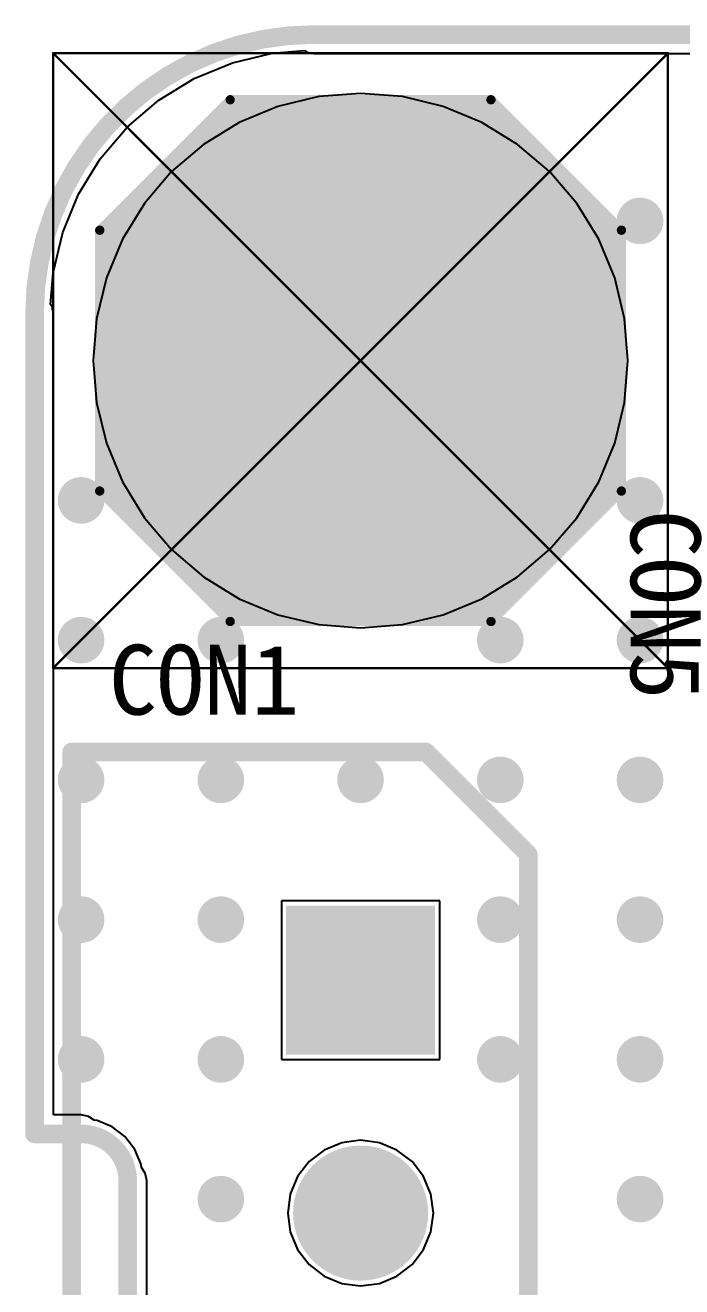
# Model space of a CAD drawing. Header units: millimetres. Extents: x 15 to 120, y 22 to 104.
# Drawn here: x 24.9 to 31.95, y 81.56 to 95.1 of the extents above; entities that cross this region are included whole.
import ezdxf

# ---------------------------------------------------------------- set-up
doc = ezdxf.new("R2010")
doc.units = ezdxf.units.MM
for name, color, linetype in [('BottomLayer', 5, 'Continuous'), ('BottomSolder', 6, 'Continuous'), ('KeepOutLayer', 6, 'Continuous'), ('Mechanical2', 216, 'Continuous'), ('Mechanical7', 56, 'Continuous'), ('Mechanical8', 56, 'Continuous'), ('MultiLayer', 9, 'Continuous'), ('TopLayer', 1, 'Continuous'), ('TopOverlay', 2, 'Continuous'), ('TopSolder', 216, 'Continuous')]:
    doc.layers.add(name, color=color, linetype=linetype)

msp = doc.modelspace()

# ---------------------------------------------------------------- linework, layer by layer
at = {"layer": 'BottomLayer'}
for p, q in [((27.124, 94.697), (27.556, 94.801)), ((27.556, 94.801), (27.897, 94.828)), ((27.897, 94.828), (27.922, 94.812)), ((27.922, 94.812), (28, 94.796)), ((28, 94.796), (37.719, 94.796)), ((26.712, 94.527), (27.124, 94.697)), ((26.333, 94.294), (26.712, 94.527)), ((25.995, 94.005), (26.333, 94.294)), ((28.051, 94.334), (27.613, 94.228)), ((28.5, 94.369), (28.051, 94.334)), ((28.949, 94.334), (28.5, 94.369)), ((29.387, 94.228), (28.949, 94.334)), ((27.613, 94.228), (27.198, 94.056)), ((29.802, 94.056), (29.387, 94.228)), ((25.706, 93.667), (25.995, 94.005)), ((27.198, 94.056), (26.814, 93.821)), ((30.186, 93.821), (29.802, 94.056)), ((26.814, 93.821), (26.471, 93.529)), ((30.529, 93.529), (30.186, 93.821)), ((25.473, 93.288), (25.706, 93.667)), ((26.471, 93.529), (26.179, 93.186)), ((30.821, 93.186), (30.529, 93.529)), ((25.303, 92.876), (25.473, 93.288)), ((26.179, 93.186), (25.944, 92.802)), ((31.056, 92.802), (30.821, 93.186)), ((25.199, 92.444), (25.303, 92.876)), ((25.944, 92.802), (25.772, 92.387)), ((31.228, 92.387), (31.056, 92.802)), ((25.172, 92.103), (25.199, 92.444)), ((25.772, 92.387), (25.666, 91.949)), ((31.334, 91.949), (31.228, 92.387)), ((25.188, 92.078), (25.172, 92.103)), ((25.204, 92), (25.188, 92.078)), ((25.204, 83.404), (25.204, 92)), ((25.666, 91.949), (25.631, 91.5)), ((31.369, 91.5), (31.334, 91.949)), ((25.631, 91.5), (25.666, 91.051)), ((31.334, 91.051), (31.369, 91.5)), ((25.666, 91.051), (25.772, 90.613)), ((31.228, 90.613), (31.334, 91.051)), ((25.772, 90.613), (25.944, 90.198)), ((31.056, 90.198), (31.228, 90.613)), ((25.944, 90.198), (26.179, 89.814)), ((30.821, 89.814), (31.056, 90.198)), ((26.179, 89.814), (26.471, 89.471)), ((30.529, 89.471), (30.821, 89.814)), ((26.471, 89.471), (26.814, 89.179)), ((30.186, 89.179), (30.529, 89.471)), ((26.814, 89.179), (27.198, 88.944)), ((29.802, 88.944), (30.186, 89.179)), ((27.198, 88.944), (27.613, 88.772)), ((29.387, 88.772), (29.802, 88.944)), ((27.613, 88.772), (28.051, 88.666)), ((28.949, 88.666), (29.387, 88.772)), ((28.051, 88.666), (28.5, 88.631)), ((28.5, 88.631), (28.949, 88.666)), ((29.35, 85.7), (27.65, 85.7)), ((27.65, 85.7), (27.65, 84)), ((29.35, 84), (29.35, 85.7)), ((27.65, 84), (29.35, 84)), ((25.5, 83.404), (25.204, 83.404)), ((25.578, 83.388), (25.5, 83.404)), ((25.639, 83.347), (25.578, 83.388)), ((25.672, 83.343), (25.639, 83.347)), ((25.833, 83.277), (25.672, 83.343)), ((25.971, 83.171), (25.833, 83.277)), ((26.077, 83.033), (25.971, 83.171)), ((26.143, 82.872), (26.077, 83.033)), ((28.109, 83.027), (27.947, 82.903)), ((28.298, 83.105), (28.109, 83.027)), ((28.5, 83.132), (28.298, 83.105)), ((28.702, 83.105), (28.5, 83.132)), ((28.891, 83.027), (28.702, 83.105)), ((29.053, 82.903), (28.891, 83.027)), ((26.147, 82.839), (26.143, 82.872)), ((27.947, 82.903), (27.823, 82.741)), ((29.177, 82.741), (29.053, 82.903)), ((26.188, 82.778), (26.147, 82.839)), ((26.204, 82.7), (26.188, 82.778)), ((27.823, 82.741), (27.745, 82.552)), ((29.255, 82.552), (29.177, 82.741)), ((26.204, 79.7), (26.204, 82.7)), ((27.745, 82.552), (27.718, 82.35)), ((29.282, 82.35), (29.255, 82.552)), ((27.718, 82.35), (27.745, 82.148)), ((29.255, 82.148), (29.282, 82.35)), ((27.745, 82.148), (27.823, 81.959)), ((29.177, 81.959), (29.255, 82.148)), ((27.823, 81.959), (27.947, 81.797)), ((29.053, 81.797), (29.177, 81.959)), ((27.947, 81.797), (28.109, 81.673)), ((28.891, 81.673), (29.053, 81.797)), ((28.109, 81.673), (28.298, 81.595)), ((28.702, 81.595), (28.891, 81.673)), ((28.298, 81.595), (28.5, 81.568)), ((28.5, 81.568), (28.702, 81.595))]:
    msp.add_line(p, q, dxfattribs=at)
for points, const_width in [([(30.8, 91.5, 1), (26.2, 91.5, 1)], 1), ([(27.5, 91.5, 1), (29.5, 91.5, 1)], 2), ([(31.375, 93, 1), (31.625, 93, 1)], 0.25), ([(25.95, 91.5, 1), (26.45, 91.5, 1)], 0.5), ([(30.55, 91.5, 1), (31.05, 91.5, 1)], 0.5), ([(25.375, 90, 1), (25.625, 90, 1)], 0.25), ([(31.375, 90, 1), (31.625, 90, 1)], 0.25), ([(25.375, 88.5, 1), (25.625, 88.5, 1)], 0.25), ([(26.875, 88.5, 1), (27.125, 88.5, 1)], 0.25), ([(29.875, 88.5, 1), (30.125, 88.5, 1)], 0.25), ([(31.375, 88.5, 1), (31.625, 88.5, 1)], 0.25), ([(25.375, 87, 1), (25.625, 87, 1)], 0.25), ([(26.875, 87, 1), (27.125, 87, 1)], 0.25), ([(28.375, 87, 1), (28.625, 87, 1)], 0.25), ([(29.875, 87, 1), (30.125, 87, 1)], 0.25), ([(31.375, 87, 1), (31.625, 87, 1)], 0.25), ([(25.375, 85.5, 1), (25.625, 85.5, 1)], 0.25), ([(26.875, 85.5, 1), (27.125, 85.5, 1)], 0.25), ([(29.875, 85.5, 1), (30.125, 85.5, 1)], 0.25), ([(31.375, 85.5, 1), (31.625, 85.5, 1)], 0.25), ([(25.375, 84, 1), (25.625, 84, 1)], 0.25), ([(26.875, 84, 1), (27.125, 84, 1)], 0.25), ([(29.875, 84, 1), (30.125, 84, 1)], 0.25), ([(31.375, 84, 1), (31.625, 84, 1)], 0.25), ([(28.163, 82.35, 1), (28.838, 82.35, 1)], 0.675), ([(26.875, 82.5, 1), (27.125, 82.5, 1)], 0.25), ([(31.375, 82.5, 1), (31.625, 82.5, 1)], 0.25)]:
    msp.add_lwpolyline(points, format="xyb", close=True, dxfattribs=dict(at, const_width=const_width))
msp.add_solid([(29.25, 84.1), (29.25, 85.6), (27.75, 84.1), (27.75, 85.6)], dxfattribs=at)
at = {"layer": 'BottomSolder'}
for points, const_width in [([(27.475, 91.5, 1), (29.525, 91.5, 1)], 2.05), ([(27.475, 91.5, 1), (29.525, 91.5, 1)], 2.05), ([(28.138, 82.35, 1), (28.863, 82.35, 1)], 0.725), ([(28.138, 82.35, 1), (28.863, 82.35, 1)], 0.725)]:
    msp.add_lwpolyline(points, format="xyb", close=True, dxfattribs=dict(at, const_width=const_width))
msp.add_solid([(29.3, 84.05), (29.3, 85.65), (27.7, 84.05), (27.7, 85.65)], dxfattribs=at)
msp.add_solid([(29.3, 84.05), (29.3, 85.65), (27.7, 84.05), (27.7, 85.65)], dxfattribs=at)
at = {"layer": 'KeepOutLayer', "const_width": 0.2}
for points in [[(25, 92, -0.414214), (28, 95)], [(25.5, 83.2, -0.414214), (26, 82.7)]]:
    msp.add_lwpolyline(points, format="xyb", dxfattribs=at)
for points in [[(28, 95), (40.2, 95)], [(25, 83.2), (25, 92)], [(25, 83.2), (25.5, 83.2)], [(26, 79.7), (26, 82.7)]]:
    msp.add_lwpolyline(points, dxfattribs=at)
at = {"layer": 'KeepOutLayer', "const_width": 0.1}
for points in [[(27.95, 95, 1), (28.05, 95, 1)], [(27.95, 95, 1), (28.05, 95, 1)], [(24.95, 92, 1), (25.05, 92, 1)], [(24.95, 92, 1), (25.05, 92, 1)], [(24.95, 83.2, 1), (25.05, 83.2, 1)], [(24.95, 83.2, 1), (25.05, 83.2, 1)], [(25.45, 83.2, 1), (25.55, 83.2, 1)], [(25.45, 83.2, 1), (25.55, 83.2, 1)], [(25.95, 82.7, 1), (26.05, 82.7, 1)], [(25.95, 82.7, 1), (26.05, 82.7, 1)]]:
    msp.add_lwpolyline(points, format="xyb", close=True, dxfattribs=at)
at = {"layer": 'Mechanical2', "const_width": 0.025}
for points in [[(25.2, 88.2), (25.2, 94.8)], [(25.2, 94.8), (28.5, 91.5)], [(25.2, 94.8), (31.8, 94.8)], [(28.5, 91.5), (31.8, 94.8)], [(31.8, 88.2), (31.8, 94.8)], [(25.2, 88.2), (28.5, 91.5)], [(28.5, 91.5), (31.8, 88.2)], [(25.2, 88.2), (31.8, 88.2)]]:
    msp.add_lwpolyline(points, dxfattribs=at)
at = {"layer": 'Mechanical2', "const_width": 0.0125}
for points in [[(25.194, 94.8, 1), (25.206, 94.8, 1)], [(25.194, 94.8, 1), (25.206, 94.8, 1)], [(25.194, 94.8, 1), (25.206, 94.8, 1)], [(31.794, 94.8, 1), (31.806, 94.8, 1)], [(31.794, 94.8, 1), (31.806, 94.8, 1)], [(31.794, 94.8, 1), (31.806, 94.8, 1)], [(28.494, 91.5, 1), (28.506, 91.5, 1)], [(28.494, 91.5, 1), (28.506, 91.5, 1)], [(28.494, 91.5, 1), (28.506, 91.5, 1)], [(28.494, 91.5, 1), (28.506, 91.5, 1)], [(25.194, 88.2, 1), (25.206, 88.2, 1)], [(25.194, 88.2, 1), (25.206, 88.2, 1)], [(25.194, 88.2, 1), (25.206, 88.2, 1)], [(31.794, 88.2, 1), (31.806, 88.2, 1)], [(31.794, 88.2, 1), (31.806, 88.2, 1)], [(31.794, 88.2, 1), (31.806, 88.2, 1)]]:
    msp.add_lwpolyline(points, format="xyb", close=True, dxfattribs=at)
at = {"layer": 'Mechanical7'}
for points, const_width in [([(30.7, 91.5, 1), (26.3, 91.5, 1)], 1.2), ([(26, 91.5, 1), (26.6, 91.5, 1)], 0.6), ([(30.4, 91.5, 1), (31, 91.5, 1)], 0.6)]:
    msp.add_lwpolyline(points, format="xyb", close=True, dxfattribs=dict(at, const_width=const_width))
for points in [[(27.7, 92), (27.7, 93.1), (26.9, 92), (26.9, 93.1)], [(28, 93.1), (26.9, 93.1), (28, 92.3), (26.9, 92.3)], [(29, 92.3), (30.1, 92.3), (29, 93.1), (30.1, 93.1)], [(30.1, 92), (30.1, 93.1), (29.3, 92), (29.3, 93.1)], [(27.7, 92), (28, 92.3), (27.134, 92.566), (27.434, 92.866)], [(29, 92.3), (29.3, 92), (29.566, 92.866), (29.866, 92.566)], [(26.9, 91), (26.9, 89.9), (27.7, 91), (27.7, 89.9)], [(28, 90.7), (27.7, 91), (27.434, 90.134), (27.134, 90.434)], [(29.3, 91), (29, 90.7), (29.866, 90.434), (29.566, 90.134)], [(29.3, 91), (29.3, 89.9), (30.1, 91), (30.1, 89.9)], [(28, 90.7), (26.9, 90.7), (28, 89.9), (26.9, 89.9)], [(29, 89.9), (30.1, 89.9), (29, 90.7), (30.1, 90.7)]]:
    msp.add_solid(points, dxfattribs=at)
at = {"layer": 'Mechanical8', "const_width": 0.1}
for points in [[(25.7, 92.9), (27.1, 94.3)], [(27.1, 94.3), (29.9, 94.3)], [(29.9, 94.3), (31.3, 92.9)], [(25.7, 90.1), (25.7, 92.9)], [(31.3, 90.1), (31.3, 92.9)], [(25.7, 90.1), (27.1, 88.7)], [(29.9, 88.7), (31.3, 90.1)], [(27.1, 88.7), (29.9, 88.7)]]:
    msp.add_lwpolyline(points, dxfattribs=at)
at = {"layer": 'Mechanical8'}
for points, const_width in [([(27.075, 94.3, 1), (27.125, 94.3, 1)], 0.05), ([(27.075, 94.3, 1), (27.125, 94.3, 1)], 0.05), ([(29.875, 94.3, 1), (29.925, 94.3, 1)], 0.05), ([(29.875, 94.3, 1), (29.925, 94.3, 1)], 0.05), ([(30.5, 91.5, 1), (26.5, 91.5, 1)], 0.6), ([(25.675, 92.9, 1), (25.725, 92.9, 1)], 0.05), ([(25.675, 92.9, 1), (25.725, 92.9, 1)], 0.05), ([(31.275, 92.9, 1), (31.325, 92.9, 1)], 0.05), ([(31.275, 92.9, 1), (31.325, 92.9, 1)], 0.05), ([(26.35, 91.5, 1), (26.65, 91.5, 1)], 0.3), ([(30.35, 91.5, 1), (30.65, 91.5, 1)], 0.3), ([(25.675, 90.1, 1), (25.725, 90.1, 1)], 0.05), ([(25.675, 90.1, 1), (25.725, 90.1, 1)], 0.05), ([(31.275, 90.1, 1), (31.325, 90.1, 1)], 0.05), ([(31.275, 90.1, 1), (31.325, 90.1, 1)], 0.05), ([(27.075, 88.7, 1), (27.125, 88.7, 1)], 0.05), ([(27.075, 88.7, 1), (27.125, 88.7, 1)], 0.05), ([(29.875, 88.7, 1), (29.925, 88.7, 1)], 0.05), ([(29.875, 88.7, 1), (29.925, 88.7, 1)], 0.05)]:
    msp.add_lwpolyline(points, format="xyb", close=True, dxfattribs=dict(at, const_width=const_width))
for points in [[(27.949, 93.451), (27.1, 94.3), (26.549, 92.051), (25.7, 92.9)], [(29.9, 93.2), (29.9, 94.3), (27.1, 93.2), (27.1, 94.3)], [(30.451, 92.051), (31.3, 92.9), (29.051, 93.451), (29.9, 94.3)], [(25.7, 90.1), (26.8, 90.1), (25.7, 92.9), (26.8, 92.9)], [(30.2, 90.1), (31.3, 90.1), (30.2, 92.9), (31.3, 92.9)], [(26.549, 90.949), (25.7, 90.1), (27.949, 89.549), (27.1, 88.7)], [(29.051, 89.549), (29.9, 88.7), (30.451, 90.949), (31.3, 90.1)], [(27.1, 89.8), (27.1, 88.7), (29.9, 89.8), (29.9, 88.7)]]:
    msp.add_solid(points, dxfattribs=at)
at = {"layer": 'MultiLayer', "const_width": 0.25}
for points in [[(31.375, 93, 1), (31.625, 93, 1)], [(25.375, 90, 1), (25.625, 90, 1)], [(31.375, 90, 1), (31.625, 90, 1)], [(25.375, 88.5, 1), (25.625, 88.5, 1)], [(26.875, 88.5, 1), (27.125, 88.5, 1)], [(29.875, 88.5, 1), (30.125, 88.5, 1)], [(31.375, 88.5, 1), (31.625, 88.5, 1)], [(25.375, 87, 1), (25.625, 87, 1)], [(26.875, 87, 1), (27.125, 87, 1)], [(28.375, 87, 1), (28.625, 87, 1)], [(29.875, 87, 1), (30.125, 87, 1)], [(31.375, 87, 1), (31.625, 87, 1)], [(25.375, 85.5, 1), (25.625, 85.5, 1)], [(26.875, 85.5, 1), (27.125, 85.5, 1)], [(29.875, 85.5, 1), (30.125, 85.5, 1)], [(31.375, 85.5, 1), (31.625, 85.5, 1)], [(25.375, 84, 1), (25.625, 84, 1)], [(26.875, 84, 1), (27.125, 84, 1)], [(29.875, 84, 1), (30.125, 84, 1)], [(31.375, 84, 1), (31.625, 84, 1)], [(26.875, 82.5, 1), (27.125, 82.5, 1)], [(31.375, 82.5, 1), (31.625, 82.5, 1)]]:
    msp.add_lwpolyline(points, format="xyb", close=True, dxfattribs=at)
at = {"layer": 'TopLayer'}
for p, q in [((27.124, 94.697), (27.556, 94.801)), ((27.556, 94.801), (27.897, 94.828)), ((27.897, 94.828), (27.922, 94.812)), ((27.922, 94.812), (28, 94.796)), ((28, 94.796), (37.719, 94.796)), ((26.712, 94.527), (27.124, 94.697)), ((26.333, 94.294), (26.712, 94.527)), ((25.995, 94.005), (26.333, 94.294)), ((28.051, 94.334), (27.613, 94.228)), ((28.5, 94.369), (28.051, 94.334)), ((28.949, 94.334), (28.5, 94.369)), ((29.387, 94.228), (28.949, 94.334)), ((27.613, 94.228), (27.198, 94.056)), ((29.802, 94.056), (29.387, 94.228)), ((25.706, 93.667), (25.995, 94.005)), ((27.198, 94.056), (26.814, 93.821)), ((30.186, 93.821), (29.802, 94.056)), ((26.814, 93.821), (26.471, 93.529)), ((30.529, 93.529), (30.186, 93.821)), ((25.473, 93.288), (25.706, 93.667)), ((26.471, 93.529), (26.179, 93.186)), ((30.821, 93.186), (30.529, 93.529)), ((25.303, 92.876), (25.473, 93.288)), ((26.179, 93.186), (25.944, 92.802)), ((31.056, 92.802), (30.821, 93.186)), ((25.199, 92.444), (25.303, 92.876)), ((25.944, 92.802), (25.772, 92.387)), ((31.228, 92.387), (31.056, 92.802)), ((25.172, 92.103), (25.199, 92.444)), ((25.772, 92.387), (25.666, 91.949)), ((31.334, 91.949), (31.228, 92.387)), ((25.188, 92.078), (25.172, 92.103)), ((25.204, 92), (25.188, 92.078)), ((25.204, 83.404), (25.204, 92)), ((25.666, 91.949), (25.631, 91.5)), ((31.369, 91.5), (31.334, 91.949)), ((25.631, 91.5), (25.666, 91.051)), ((31.334, 91.051), (31.369, 91.5)), ((25.666, 91.051), (25.772, 90.613)), ((31.228, 90.613), (31.334, 91.051)), ((25.772, 90.613), (25.944, 90.198)), ((31.056, 90.198), (31.228, 90.613)), ((25.944, 90.198), (26.179, 89.814)), ((30.821, 89.814), (31.056, 90.198)), ((26.179, 89.814), (26.471, 89.471)), ((30.529, 89.471), (30.821, 89.814)), ((26.471, 89.471), (26.814, 89.179)), ((30.186, 89.179), (30.529, 89.471)), ((26.814, 89.179), (27.198, 88.944)), ((29.802, 88.944), (30.186, 89.179)), ((27.198, 88.944), (27.613, 88.772)), ((29.387, 88.772), (29.802, 88.944)), ((27.613, 88.772), (28.051, 88.666)), ((28.949, 88.666), (29.387, 88.772)), ((28.051, 88.666), (28.5, 88.631)), ((28.5, 88.631), (28.949, 88.666)), ((29.35, 85.7), (27.65, 85.7)), ((27.65, 85.7), (27.65, 84)), ((29.35, 84), (29.35, 85.7)), ((27.65, 84), (29.35, 84)), ((25.5, 83.404), (25.204, 83.404)), ((25.578, 83.388), (25.5, 83.404)), ((25.639, 83.347), (25.578, 83.388)), ((25.672, 83.343), (25.639, 83.347)), ((25.833, 83.277), (25.672, 83.343)), ((25.971, 83.171), (25.833, 83.277)), ((26.077, 83.033), (25.971, 83.171)), ((26.143, 82.872), (26.077, 83.033)), ((28.109, 83.027), (27.947, 82.903)), ((28.298, 83.105), (28.109, 83.027)), ((28.5, 83.132), (28.298, 83.105)), ((28.702, 83.105), (28.5, 83.132)), ((28.891, 83.027), (28.702, 83.105)), ((29.053, 82.903), (28.891, 83.027)), ((26.147, 82.839), (26.143, 82.872)), ((27.947, 82.903), (27.823, 82.741)), ((29.177, 82.741), (29.053, 82.903)), ((26.188, 82.778), (26.147, 82.839)), ((26.204, 82.7), (26.188, 82.778)), ((27.823, 82.741), (27.745, 82.552)), ((29.255, 82.552), (29.177, 82.741)), ((26.204, 79.7), (26.204, 82.7)), ((27.745, 82.552), (27.718, 82.35)), ((29.282, 82.35), (29.255, 82.552)), ((27.718, 82.35), (27.745, 82.148)), ((29.255, 82.148), (29.282, 82.35)), ((27.745, 82.148), (27.823, 81.959)), ((29.177, 81.959), (29.255, 82.148)), ((27.823, 81.959), (27.947, 81.797)), ((29.053, 81.797), (29.177, 81.959)), ((27.947, 81.797), (28.109, 81.673)), ((28.891, 81.673), (29.053, 81.797)), ((28.109, 81.673), (28.298, 81.595)), ((28.702, 81.595), (28.891, 81.673)), ((28.298, 81.595), (28.5, 81.568)), ((28.5, 81.568), (28.702, 81.595))]:
    msp.add_line(p, q, dxfattribs=at)
for points, const_width in [([(30.8, 91.5, 1), (26.2, 91.5, 1)], 1), ([(27.5, 91.5, 1), (29.5, 91.5, 1)], 2), ([(31.375, 93, 1), (31.625, 93, 1)], 0.25), ([(25.95, 91.5, 1), (26.45, 91.5, 1)], 0.5), ([(30.55, 91.5, 1), (31.05, 91.5, 1)], 0.5), ([(25.375, 90, 1), (25.625, 90, 1)], 0.25), ([(31.375, 90, 1), (31.625, 90, 1)], 0.25), ([(25.375, 88.5, 1), (25.625, 88.5, 1)], 0.25), ([(26.875, 88.5, 1), (27.125, 88.5, 1)], 0.25), ([(29.875, 88.5, 1), (30.125, 88.5, 1)], 0.25), ([(31.375, 88.5, 1), (31.625, 88.5, 1)], 0.25), ([(25.375, 87, 1), (25.625, 87, 1)], 0.25), ([(26.875, 87, 1), (27.125, 87, 1)], 0.25), ([(28.375, 87, 1), (28.625, 87, 1)], 0.25), ([(29.875, 87, 1), (30.125, 87, 1)], 0.25), ([(31.375, 87, 1), (31.625, 87, 1)], 0.25), ([(25.375, 85.5, 1), (25.625, 85.5, 1)], 0.25), ([(26.875, 85.5, 1), (27.125, 85.5, 1)], 0.25), ([(29.875, 85.5, 1), (30.125, 85.5, 1)], 0.25), ([(31.375, 85.5, 1), (31.625, 85.5, 1)], 0.25), ([(25.375, 84, 1), (25.625, 84, 1)], 0.25), ([(26.875, 84, 1), (27.125, 84, 1)], 0.25), ([(29.875, 84, 1), (30.125, 84, 1)], 0.25), ([(31.375, 84, 1), (31.625, 84, 1)], 0.25), ([(28.163, 82.35, 1), (28.838, 82.35, 1)], 0.675), ([(26.875, 82.5, 1), (27.125, 82.5, 1)], 0.25), ([(31.375, 82.5, 1), (31.625, 82.5, 1)], 0.25)]:
    msp.add_lwpolyline(points, format="xyb", close=True, dxfattribs=dict(at, const_width=const_width))
msp.add_solid([(29.25, 84.1), (29.25, 85.6), (27.75, 84.1), (27.75, 85.6)], dxfattribs=at)
at = {"layer": 'TopOverlay', "const_width": 0.2}
for points in [[(25.4, 87.3), (29.2, 87.3)], [(25.4, 74.9), (25.4, 87.3)], [(29.2, 87.3), (30.3, 86.2)], [(30.3, 74.9), (30.3, 86.2)]]:
    msp.add_lwpolyline(points, dxfattribs=at)
at = {"layer": 'TopOverlay', "const_width": 0.1}
for points in [[(25.35, 87.3, 1), (25.45, 87.3, 1)], [(25.35, 87.3, 1), (25.45, 87.3, 1)], [(29.15, 87.3, 1), (29.25, 87.3, 1)], [(29.15, 87.3, 1), (29.25, 87.3, 1)], [(30.25, 86.2, 1), (30.35, 86.2, 1)], [(30.25, 86.2, 1), (30.35, 86.2, 1)]]:
    msp.add_lwpolyline(points, format="xyb", close=True, dxfattribs=at)
at = {"layer": 'TopSolder'}
for points, const_width in [([(27.475, 91.5, 1), (29.525, 91.5, 1)], 2.05), ([(27.475, 91.5, 1), (29.525, 91.5, 1)], 2.05), ([(28.138, 82.35, 1), (28.863, 82.35, 1)], 0.725), ([(28.138, 82.35, 1), (28.863, 82.35, 1)], 0.725)]:
    msp.add_lwpolyline(points, format="xyb", close=True, dxfattribs=dict(at, const_width=const_width))
msp.add_solid([(29.3, 84.05), (29.3, 85.65), (27.7, 84.05), (27.7, 85.65)], dxfattribs=at)
msp.add_solid([(29.3, 84.05), (29.3, 85.65), (27.7, 84.05), (27.7, 85.65)], dxfattribs=at)

# ---------------------------------------------------------------- texts
at = {"layer": 'TopOverlay'}
for s, rotation, p in [('CON5', 270, (31.4, 89.9)), ('CON1', 360, (25.8, 87.7))]:
    msp.add_text(s, height=0.75, rotation=rotation, dxfattribs=at).set_placement(p)

doc.saveas('drawing.dxf')
